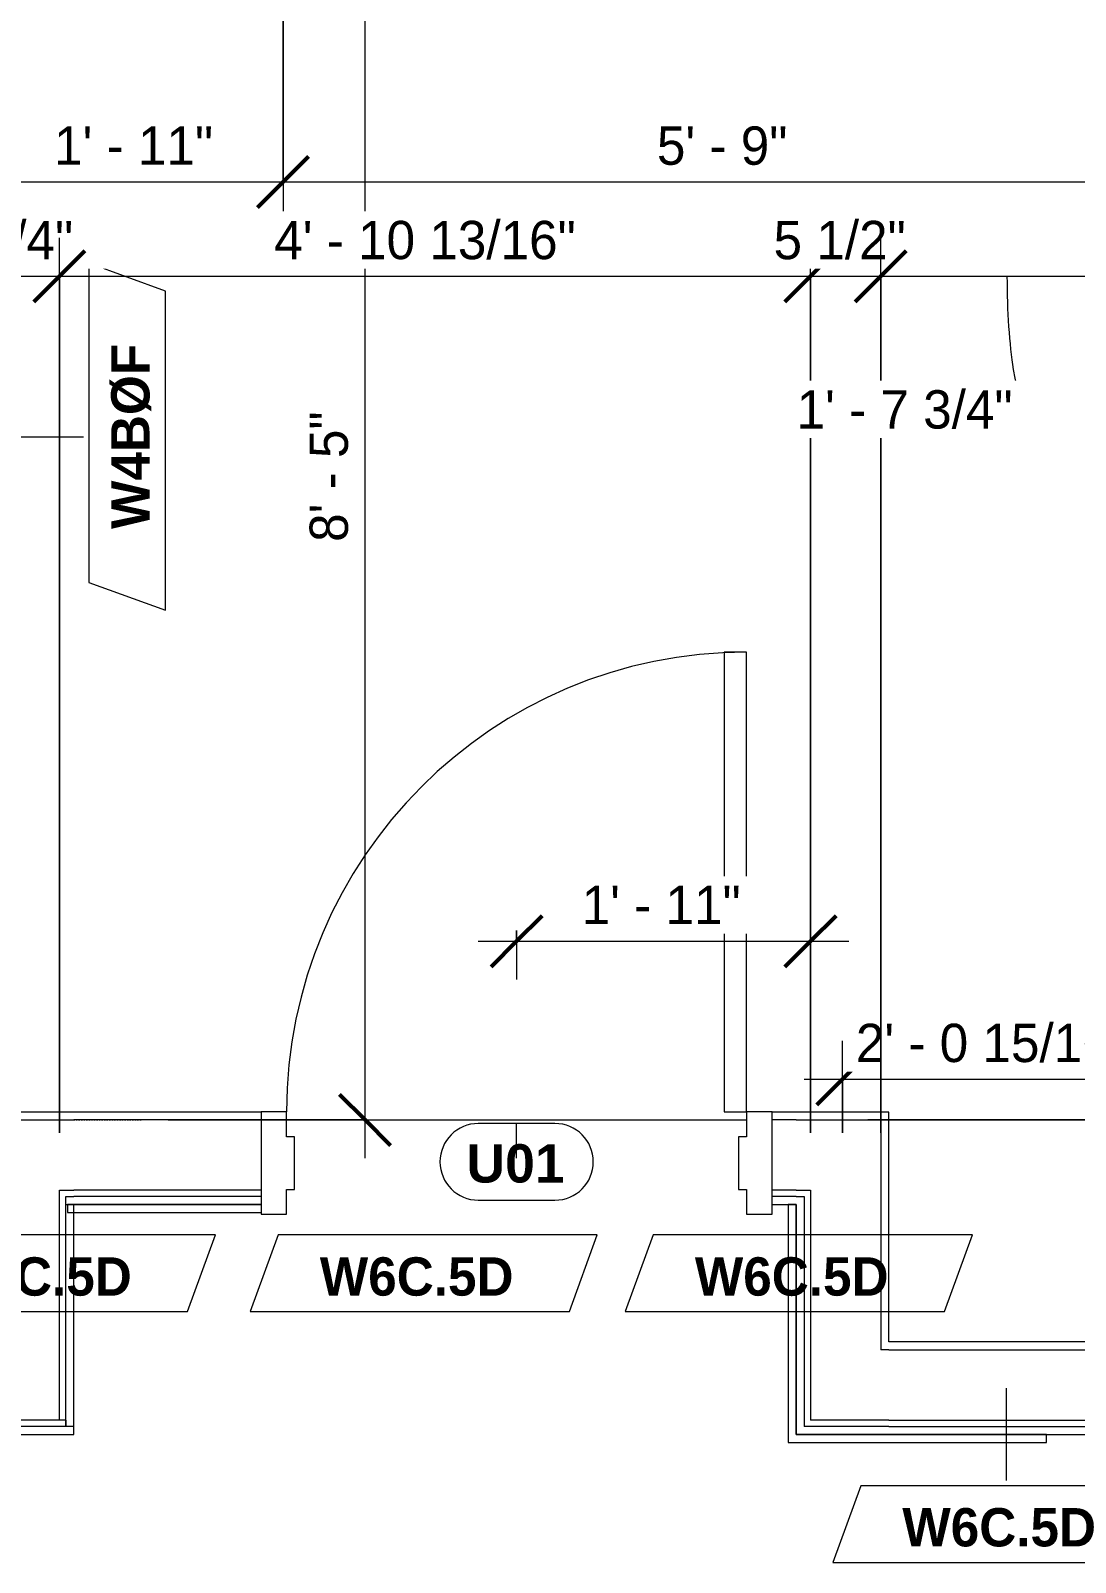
# Model space of a CAD drawing. Header units: inches. Extents: x -4058 to -1781, y 9814 to 12264.
# Drawn here: x -2798.3 to -2716.5, y 11708.1 to 11828 of the extents above; entities that cross this region are included whole.
import ezdxf

# ---------------------------------------------------------------- set-up
doc = ezdxf.new("R2010")
doc.units = ezdxf.units.IN
doc.header["$MEASUREMENT"] = 0
doc.linetypes.add('Dash 3_32_', pattern=[0.1875, 0.09375, -0.09375])
for name, color, linetype, lineweight in [('0-1', 7, 'Continuous', 5), ('0-2', 7, 'Continuous', 9), ('A-ANNO-DIMS', 211, 'Continuous', 9), ('A-ANNO-DIMS-32', 211, 'Continuous', 9), ('A-DETL-1', 90, 'Dash 3_32_', 9), ('A-DOOR-1', 7, 'Continuous', 9), ('A-DOOR-FRAM-1', 7, 'Continuous', 9), ('A-DOOR-IDEN', 31, 'Continuous', 9), ('A-FLOR-2', 192, 'Continuous', 9), ('A-WALL-1', 7, 'Continuous', 9), ('A-WALL-IDEN', 211, 'Continuous', 9), ('I-WALL-3', 7, 'Continuous', 9)]:
    doc.layers.add(name, color=color, linetype=linetype, lineweight=lineweight)
doc.styles.add('Arial_B', font='arialbd.ttf', dxfattribs={"height": 3})
doc.styles.add('Century Gothic', font='ufonts.com_century-gothic.ttf', dxfattribs={"height": 3})
doc.styles.add('Century Gothic_B_1', font='GOTHICB.TTF', dxfattribs={"height": 3})
doc.dimstyles.new('THE_DIMENSION_STRING', dxfattribs={"dimscale": 12, "dimtxt": 3.132505, "dimasz": 0.333333, "dimexe": 0.25, "dimexo": 0.166667, "dimgap": 0.041667, "dimtad": 1, "dimdec": 4, "dimrnd": 0.0625, "dimzin": 3, "dimdsep": 46, "dimlunit": 4, "dimtxsty": 'Century Gothic', "dimblk1": 'OBLIQUE', "dimblk2": 'OBLIQUE', "dimsah": 1, "dimcen": 0.09, "dimdle": 0.25, "dimazin": 0, "dimtfac": 1, "dimtdec": 4, "dimtix": 1, "dimtmove": 0, "dimatfit": 3, "dimfxl": 1, "dimtvp": 1, "dimtfill": 1, "dimfrac": 2, "dimtolj": 1, "dimtzin": 0, "dimarcsym": 2})
doc.dimstyles.new('THE_DIMENSION_STRING_1', dxfattribs={"dimscale": 12, "dimtxt": 3.132505, "dimasz": 0.333333, "dimexe": 0.25, "dimexo": 0.166667, "dimgap": 0.041667, "dimtad": 1, "dimdec": 4, "dimrnd": 0.0625, "dimzin": 3, "dimdsep": 46, "dimlunit": 4, "dimtxsty": 'Century Gothic', "dimblk1": 'OBLIQUE', "dimblk2": 'OBLIQUE', "dimsah": 1, "dimcen": 0.09, "dimdle": 0.25, "dimazin": 0, "dimtfac": 1, "dimtdec": 4, "dimtix": 1, "dimtmove": 1, "dimatfit": 3, "dimfxl": 1, "dimtvp": 1, "dimtfill": 1, "dimfrac": 2, "dimtolj": 1, "dimtzin": 0, "dimarcsym": 2})
doc.dimstyles.new('THE_DIMENSION_STRING_2', dxfattribs={"dimscale": 12, "dimtxt": 3.132505, "dimasz": 0.333333, "dimexe": 0.25, "dimexo": 0.166667, "dimgap": 0.041667, "dimtad": 1, "dimdec": 4, "dimrnd": 0.0625, "dimzin": 3, "dimdsep": 46, "dimlunit": 4, "dimtxsty": 'Century Gothic', "dimblk1": 'OBLIQUE', "dimblk2": 'OBLIQUE', "dimsah": 1, "dimcen": 0.09, "dimdle": 0.25, "dimazin": 0, "dimtfac": 1, "dimtdec": 4, "dimtix": 1, "dimtmove": 0, "dimatfit": 3, "dimfxl": 1, "dimtvp": 1, "dimtfill": 1, "dimfrac": 2, "dimtolj": 1, "dimtzin": 0, "dimarcsym": 2})
doc.dimstyles.new('THE_DIMENSION_STRING_3', dxfattribs={"dimscale": 12, "dimtxt": 3.132505, "dimasz": 0.333333, "dimexe": 0.25, "dimexo": 0.166667, "dimgap": 0.041667, "dimtad": 1, "dimdec": 4, "dimrnd": 0.0625, "dimzin": 3, "dimdsep": 46, "dimlunit": 4, "dimtxsty": 'Century Gothic', "dimblk1": 'OBLIQUE', "dimblk2": 'OBLIQUE', "dimsah": 1, "dimcen": 0.09, "dimdle": 0.25, "dimazin": 0, "dimtfac": 1, "dimtdec": 4, "dimtix": 1, "dimtmove": 0, "dimatfit": 3, "dimfxl": 1, "dimtvp": 1, "dimtfill": 1, "dimfrac": 2, "dimtolj": 1, "dimtzin": 0, "dimarcsym": 2})

# ---------------------------------------------------------------- blocks, each defined once
blk = doc.blocks.new('HOLLOW METAL - UNIT DOOR-2191978-UNIT PLANS - 1ST FLOOR')
at = {"layer": 'A-DOOR-1'}
for p, q in [((18, 39.875), (16.25, 39.875)), ((16.25, 39.875), (16.25, 3.875)), ((18, 3.875), (18, 39.875)), ((16.25, 3.875), (18, 3.875))]:
    blk.add_line(p, q, dxfattribs=at)
blk.add_arc((18, 3.875), 36, 90, 180, dxfattribs=at)
at = {"layer": 'A-DOOR-FRAM-1'}
for p, q in [((-18, 3.875), (-20, 3.875)), ((-20, 3.875), (-20, -4.125)), ((-18, 1.9375), (-18, 3.875)), ((18, 3.875), (18, 1.9375)), ((20, 3.875), (18, 3.875)), ((20, -4.125), (20, 3.875)), ((-17.375, 1.9375), (-18, 1.9375)), ((-17.375, -2.1875), (-17.375, 1.9375)), ((18, 1.9375), (17.375, 1.9375)), ((17.375, 1.9375), (17.375, -2.1875)), ((-18, -4.125), (-18, -2.1875)), ((-18, -2.1875), (-17.375, -2.1875)), ((17.375, -2.1875), (18, -2.1875)), ((18, -2.1875), (18, -4.125)), ((-20, -4.125), (-18, -4.125)), ((18, -4.125), (20, -4.125))]:
    blk.add_line(p, q, dxfattribs=at)
blk = doc.blocks.new('CTR - 1st Phase - Common Walls_rvt-1-UNIT PLANS - 1ST FLOOR')
at = {"layer": 'A-WALL-1'}
for p, q in [((-2803.27, 11742.74), (-2796.02, 11742.74)), ((-2796.02, 11742.74), (-2794.9, 11742.74)), ((-2780.24, 11742.74), (-2794.9, 11742.74)), ((-2738.36, 11742.74), (-2740.24, 11742.74)), ((-2738.36, 11742.74), (-2737.24, 11742.74)), ((-2737.24, 11742.74), (-2731.74, 11742.74)), ((-2731.74, 11742.74), (-2731.74, 11724.74)), ((-2796.02, 11737.24), (-2795.52, 11737.24)), ((-2796.02, 11719.24), (-2796.02, 11737.24)), ((-2795.52, 11737.24), (-2794.9, 11737.24)), ((-2780.24, 11737.24), (-2794.9, 11737.24)), ((-2738.36, 11737.24), (-2740.24, 11737.24)), ((-2738.36, 11737.24), (-2737.74, 11737.24)), ((-2737.74, 11737.24), (-2737.24, 11737.24)), ((-2737.24, 11737.24), (-2737.24, 11719.24)), ((-2795.52, 11736.11), (-2795.52, 11736.74)), ((-2795.52, 11736.74), (-2794.9, 11736.74)), ((-2795.52, 11736.11), (-2795.52, 11736.74)), ((-2795.52, 11736.11), (-2794.9, 11736.11)), ((-2795.52, 11719.24), (-2795.52, 11736.11)), ((-2780.24, 11736.74), (-2794.9, 11736.74)), ((-2738.36, 11736.74), (-2740.24, 11736.74)), ((-2738.36, 11736.74), (-2737.74, 11736.74)), ((-2737.74, 11736.74), (-2737.74, 11718.74)), ((-2731.11, 11724.74), (-2731.74, 11724.74)), ((-2731.11, 11724.74), (-2713.75, 11724.74)), ((-2796.02, 11719.24), (-2803.27, 11719.24)), ((-2795.52, 11719.24), (-2796.02, 11719.24)), ((-2795.52, 11719.24), (-2795.52, 11718.74)), ((-2795.52, 11718.74), (-2795.52, 11719.24)), ((-2731.74, 11719.24), (-2737.24, 11719.24)), ((-2731.11, 11719.24), (-2731.74, 11719.24)), ((-2731.11, 11719.24), (-2713.75, 11719.24)), ((-2795.52, 11718.74), (-2803.9, 11718.74)), ((-2794.9, 11718.74), (-2795.52, 11718.74)), ((-2737.24, 11718.74), (-2737.74, 11718.74)), ((-2731.11, 11718.74), (-2737.24, 11718.74)), ((-2731.11, 11718.74), (-2713.75, 11718.74))]:
    blk.add_line(p, q, dxfattribs=at)
at = {"layer": 'I-WALL-3'}
for p, q in [((-2794.9, 11743.36), (-2803.27, 11743.36)), ((-2780.24, 11743.36), (-2794.9, 11743.36)), ((-2738.36, 11743.36), (-2740.24, 11743.36)), ((-2731.74, 11743.36), (-2738.36, 11743.36)), ((-2731.11, 11743.36), (-2731.74, 11743.36)), ((-2731.11, 11725.36), (-2731.11, 11743.36)), ((-2780.24, 11736.11), (-2795.4, 11736.11)), ((-2795.4, 11736.11), (-2795.4, 11735.49)), ((-2794.9, 11736.11), (-2780.24, 11736.11)), ((-2794.9, 11718.74), (-2794.9, 11736.11)), ((-2740.24, 11736.11), (-2738.36, 11736.11)), ((-2738.36, 11736.11), (-2738.99, 11736.11)), ((-2738.99, 11736.11), (-2738.99, 11717.49)), ((-2738.36, 11736.11), (-2738.36, 11718.11)), ((-2738.36, 11718.11), (-2738.36, 11736.11)), ((-2795.4, 11735.49), (-2780.24, 11735.49)), ((-2713.75, 11725.36), (-2731.11, 11725.36)), ((-2803.9, 11718.11), (-2794.9, 11718.11)), ((-2794.9, 11718.11), (-2794.9, 11718.74)), ((-2738.36, 11718.11), (-2737.74, 11718.11)), ((-2718.77, 11718.11), (-2738.36, 11718.11)), ((-2737.74, 11718.11), (-2731.11, 11718.11)), ((-2731.11, 11718.11), (-2713.75, 11718.11)), ((-2718.77, 11717.49), (-2718.77, 11718.11)), ((-2738.99, 11717.49), (-2738.36, 11717.49)), ((-2738.36, 11717.49), (-2718.77, 11717.49))]:
    blk.add_line(p, q, dxfattribs=at)
at = {"layer": '0-2'}
blk.add_blockref('HOLLOW METAL - UNIT DOOR-2191978-UNIT PLANS - 1ST FLOOR', (-2760.24, 11739.49), dxfattribs=at)
blk = doc.blocks.new('DIMBLOCK170-UNIT PLANS - 1ST FLOOR')
at = {"layer": 'A-ANNO-DIMS-32'}
for p, q in [((-2778.52, 11841.74), (-2778.52, 11813.17)), ((-2778.52, 11816.17), (-2778.52, 11841.74)), ((-2801.52, 11817), (-2801.52, 11813.17)), ((-2801.52, 11816.17), (-2801.52, 11817)), ((-2801.52, 11816.17), (-2775.52, 11816.17))]:
    blk.add_line(p, q, dxfattribs=at)
at = {"layer": 'A-ANNO-DIMS-32', "lineweight": 50}
for p, q in [((-2801.52, 11816.17), (-2799.52, 11818.17)), ((-2778.52, 11816.17), (-2776.52, 11818.17)), ((-2801.52, 11816.17), (-2803.52, 11814.17)), ((-2778.52, 11816.17), (-2780.52, 11814.17))]:
    blk.add_line(p, q, dxfattribs=at)
at = {"layer": 'A-ANNO-DIMS-32', "color": 0, "insert": (-2796.44, 11820.51), "char_height": 3, "width": 15.394, "attachment_point": 1, "line_spacing_factor": 0.984502, "style": 'Century Gothic', "bg_fill": 3, "box_fill_scale": 1.25, "bg_fill_color": 256, "bg_fill_true_color": 13158600, "bg_fill_transparency": 0}
blk.add_mtext('1\' - 11"', dxfattribs=at)
blk = doc.blocks.new('_Oblique')
at = {"color": 0, "linetype": 'ByBlock', "lineweight": -2}
blk.add_line((-0.5, -0.5), (0.5, 0.5), dxfattribs=at)
blk = doc.blocks.new('Wall Tag - Arch Wall-3956453-UNIT PLANS - 1ST FLOOR')
at = {"layer": 'A-WALL-IDEN'}
for p, q in [((-0.3561, 0.0937), (-0.4244, -0.0937)), ((0.4244, 0.0937), (-0.3561, 0.0937)), ((0.3561, -0.0937), (0.4244, 0.0937)), ((-0.4244, -0.0937), (0.3561, -0.0937))]:
    blk.add_line(p, q, dxfattribs=at)
blk = doc.blocks.new('DIMBLOCK415-UNIT PLANS - 1ST FLOOR')
at = {"layer": 'A-ANNO-DIMS-32'}
for p, q in [((-2778.52, 11841.74), (-2778.52, 11813.17)), ((-2778.52, 11816.17), (-2778.52, 11841.74)), ((-2709.5, 11824.11), (-2709.5, 11813.17)), ((-2709.5, 11816.17), (-2709.5, 11824.11)), ((-2781.52, 11816.17), (-2706.5, 11816.17))]:
    blk.add_line(p, q, dxfattribs=at)
at = {"layer": 'A-ANNO-DIMS-32', "lineweight": 50}
for p, q in [((-2778.52, 11816.17), (-2776.52, 11818.17)), ((-2709.5, 11816.17), (-2707.5, 11818.17)), ((-2778.52, 11816.17), (-2780.52, 11814.17)), ((-2709.5, 11816.17), (-2711.5, 11814.17))]:
    blk.add_line(p, q, dxfattribs=at)
at = {"layer": 'A-ANNO-DIMS-32', "color": 0, "insert": (-2749.26, 11820.51), "char_height": 3, "width": 12.5897, "attachment_point": 1, "line_spacing_factor": 0.984502, "style": 'Century Gothic', "bg_fill": 3, "box_fill_scale": 1.25, "bg_fill_color": 256, "bg_fill_true_color": 13158600, "bg_fill_transparency": 0}
blk.add_mtext('5\' - 9"', dxfattribs=at)
blk = doc.blocks.new('DIMBLOCK694-UNIT PLANS - 1ST FLOOR')
at = {"layer": 'A-ANNO-DIMS-32'}
for p, q in [((-2772.1, 11739.74), (-2772.1, 11846.74)), ((-2776.52, 11843.74), (-2769.1, 11843.74)), ((-2772.1, 11843.74), (-2776.52, 11843.74)), ((-2787.52, 11742.74), (-2769.1, 11742.74)), ((-2772.1, 11742.74), (-2787.52, 11742.74))]:
    blk.add_line(p, q, dxfattribs=at)
at = {"layer": 'A-ANNO-DIMS-32', "lineweight": 50}
for p, q in [((-2772.1, 11843.74), (-2774.1, 11845.74)), ((-2772.1, 11843.74), (-2770.1, 11841.74)), ((-2772.1, 11742.74), (-2774.1, 11744.74)), ((-2772.1, 11742.74), (-2770.1, 11740.74))]:
    blk.add_line(p, q, dxfattribs=at)
at = {"layer": 'A-ANNO-DIMS-32', "color": 0, "insert": (-2776.44, 11787.99), "char_height": 3, "width": 12.5897, "attachment_point": 1, "rotation": 90, "line_spacing_factor": 0.984502, "style": 'Century Gothic', "bg_fill": 3, "box_fill_scale": 1.25, "bg_fill_color": 256, "bg_fill_true_color": 13158600, "bg_fill_transparency": 0}
blk.add_mtext('8\' - 5"', dxfattribs=at)
blk = doc.blocks.new('DIMBLOCK750-UNIT PLANS - 1ST FLOOR')
at = {"layer": 'A-ANNO-DIMS-32'}
for p, q in [((-2734.74, 11741.74), (-2734.74, 11748.93)), ((-2709.81, 11746.76), (-2709.81, 11742.93)), ((-2709.81, 11745.93), (-2709.81, 11746.76)), ((-2737.74, 11745.93), (-2706.81, 11745.93)), ((-2734.74, 11745.93), (-2734.74, 11741.74))]:
    blk.add_line(p, q, dxfattribs=at)
at = {"layer": 'A-ANNO-DIMS-32', "lineweight": 50}
for p, q in [((-2734.74, 11745.93), (-2732.74, 11747.93)), ((-2709.81, 11745.93), (-2707.81, 11747.93)), ((-2734.74, 11745.93), (-2736.74, 11743.93)), ((-2709.81, 11745.93), (-2711.81, 11743.93))]:
    blk.add_line(p, q, dxfattribs=at)
at = {"layer": 'A-ANNO-DIMS-32', "color": 0, "insert": (-2733.69, 11750.27), "char_height": 3, "width": 27.387, "attachment_point": 1, "line_spacing_factor": 0.984502, "style": 'Century Gothic', "bg_fill": 3, "box_fill_scale": 1.25, "bg_fill_color": 256, "bg_fill_true_color": 13158600, "bg_fill_transparency": 0}
blk.add_mtext('2\' - 0 15/16"', dxfattribs=at)
blk = doc.blocks.new('DIMBLOCK815-UNIT PLANS - 1ST FLOOR')
at = {"layer": 'A-ANNO-DIMS-32'}
for p, q in [((-2803.27, 11741.74), (-2803.27, 11811.78)), ((-2796.02, 11741.74), (-2796.02, 11811.78)), ((-2803.27, 11808.78), (-2796.02, 11808.78)), ((-2803.27, 11808.78), (-2803.27, 11741.74)), ((-2796.02, 11808.78), (-2796.02, 11741.74))]:
    blk.add_line(p, q, dxfattribs=at)
at = {"layer": 'A-ANNO-DIMS-32', "lineweight": 50}
for p, q in [((-2803.27, 11808.78), (-2801.27, 11810.78)), ((-2796.02, 11808.78), (-2794.02, 11810.78)), ((-2803.27, 11808.78), (-2805.27, 11806.78)), ((-2796.02, 11808.78), (-2798.02, 11806.78))]:
    blk.add_line(p, q, dxfattribs=at)
at = {"layer": 'A-ANNO-DIMS-32', "color": 0, "insert": (-2805.29, 11813.12), "char_height": 3, "width": 13.5444, "attachment_point": 1, "line_spacing_factor": 0.984502, "style": 'Century Gothic', "bg_fill": 3, "box_fill_scale": 1.25, "bg_fill_color": 256, "bg_fill_true_color": 13158600, "bg_fill_transparency": 0}
blk.add_mtext('7 1/4"', dxfattribs=at)
blk = doc.blocks.new('DIMBLOCK816-UNIT PLANS - 1ST FLOOR')
at = {"layer": 'A-ANNO-DIMS-32'}
for p, q in [((-2796.02, 11741.74), (-2796.02, 11811.78)), ((-2737.24, 11741.74), (-2737.24, 11811.78)), ((-2796.02, 11808.78), (-2737.24, 11808.78)), ((-2796.02, 11808.78), (-2796.02, 11741.74)), ((-2737.24, 11808.78), (-2737.24, 11741.74))]:
    blk.add_line(p, q, dxfattribs=at)
at = {"layer": 'A-ANNO-DIMS-32', "lineweight": 50}
for p, q in [((-2796.02, 11808.78), (-2794.02, 11810.78)), ((-2737.24, 11808.78), (-2735.24, 11810.78)), ((-2796.02, 11808.78), (-2798.02, 11806.78)), ((-2737.24, 11808.78), (-2739.24, 11806.78))]:
    blk.add_line(p, q, dxfattribs=at)
at = {"layer": 'A-ANNO-DIMS-32', "color": 0, "insert": (-2779.21, 11813.12), "char_height": 3, "width": 30.1914, "attachment_point": 1, "line_spacing_factor": 0.984502, "style": 'Century Gothic', "bg_fill": 3, "box_fill_scale": 1.25, "bg_fill_color": 256, "bg_fill_true_color": 13158600, "bg_fill_transparency": 0}
blk.add_mtext('4\' - 10 13/16"', dxfattribs=at)
blk = doc.blocks.new('DIMBLOCK817-UNIT PLANS - 1ST FLOOR')
at = {"layer": 'A-ANNO-DIMS-32'}
for p, q in [((-2737.24, 11741.74), (-2737.24, 11811.78)), ((-2731.74, 11741.74), (-2731.74, 11811.78)), ((-2737.24, 11808.78), (-2731.74, 11808.78)), ((-2737.24, 11808.78), (-2737.24, 11741.74)), ((-2731.74, 11808.78), (-2731.74, 11741.74))]:
    blk.add_line(p, q, dxfattribs=at)
at = {"layer": 'A-ANNO-DIMS-32', "lineweight": 50}
for p, q in [((-2737.24, 11808.78), (-2735.24, 11810.78)), ((-2731.74, 11808.78), (-2729.74, 11810.78)), ((-2737.24, 11808.78), (-2739.24, 11806.78)), ((-2731.74, 11808.78), (-2733.74, 11806.78))]:
    blk.add_line(p, q, dxfattribs=at)
at = {"layer": 'A-ANNO-DIMS-32', "color": 0, "insert": (-2740.13, 11813.12), "char_height": 3, "width": 13.5444, "attachment_point": 1, "line_spacing_factor": 0.984502, "style": 'Century Gothic', "bg_fill": 3, "box_fill_scale": 1.25, "bg_fill_color": 256, "bg_fill_true_color": 13158600, "bg_fill_transparency": 0}
blk.add_mtext('5 1/2"', dxfattribs=at)
blk = doc.blocks.new('DIMBLOCK818-UNIT PLANS - 1ST FLOOR')
at = {"layer": 'A-ANNO-DIMS-32'}
for p, q in [((-2731.74, 11741.74), (-2731.74, 11811.78)), ((-2712, 11809.61), (-2712, 11805.78)), ((-2712, 11808.78), (-2712, 11809.61)), ((-2731.74, 11808.78), (-2712, 11808.78)), ((-2731.74, 11808.78), (-2731.74, 11741.74))]:
    blk.add_line(p, q, dxfattribs=at)
at = {"layer": 'A-ANNO-DIMS-32', "lineweight": 50}
for p, q in [((-2731.74, 11808.78), (-2729.74, 11810.78)), ((-2712, 11808.78), (-2710, 11810.78)), ((-2731.74, 11808.78), (-2733.74, 11806.78)), ((-2712, 11808.78), (-2714, 11806.78))]:
    blk.add_line(p, q, dxfattribs=at)
at = {"layer": 'A-ANNO-DIMS-32'}
blk.add_ellipse((-2720.18, 11808.78), major_axis=(0, 10.3), ratio=0.16342, start_param=1.570796, end_param=3.141593, dxfattribs=at)
at = {"layer": 'A-ANNO-DIMS-32', "color": 0, "insert": (-2738.33, 11799.86), "char_height": 3, "width": 21.7784, "attachment_point": 1, "line_spacing_factor": 0.984502, "style": 'Century Gothic', "bg_fill": 3, "box_fill_scale": 1.25, "bg_fill_color": 256, "bg_fill_true_color": 13158600, "bg_fill_transparency": 0}
blk.add_mtext('1\' - 7 3/4"', dxfattribs=at)
blk = doc.blocks.new('DIMBLOCK825-UNIT PLANS - 1ST FLOOR')
at = {"layer": 'A-ANNO-DIMS-32', "lineweight": 50}
for p, q in [((-2760.24, 11756.73), (-2758.24, 11758.73)), ((-2737.24, 11756.73), (-2735.24, 11758.73)), ((-2760.24, 11756.73), (-2762.24, 11754.73)), ((-2737.24, 11756.73), (-2739.24, 11754.73))]:
    blk.add_line(p, q, dxfattribs=at)
at = {"layer": 'A-ANNO-DIMS-32'}
for p, q in [((-2737.24, 11741.74), (-2737.24, 11759.73)), ((-2760.24, 11757.56), (-2760.24, 11753.73)), ((-2760.24, 11756.73), (-2760.24, 11757.56)), ((-2763.24, 11756.73), (-2734.24, 11756.73)), ((-2737.24, 11756.73), (-2737.24, 11741.74))]:
    blk.add_line(p, q, dxfattribs=at)
at = {"layer": 'A-ANNO-DIMS-32', "color": 0, "insert": (-2755.15, 11761.07), "char_height": 3, "width": 15.394, "attachment_point": 1, "line_spacing_factor": 0.984502, "style": 'Century Gothic', "bg_fill": 3, "box_fill_scale": 1.25, "bg_fill_color": 256, "bg_fill_true_color": 13158600, "bg_fill_transparency": 0}
blk.add_mtext('1\' - 11"', dxfattribs=at)
blk = doc.blocks.new('DIMBLOCK842-UNIT PLANS - 1ST FLOOR')
at = {"layer": 'A-ANNO-DIMS-32'}
for p, q in [((-2693.31, 11721.74), (-2693.31, 11745.74)), ((-2732.74, 11742.74), (-2690.31, 11742.74)), ((-2693.31, 11742.74), (-2732.74, 11742.74)), ((-2707.81, 11724.74), (-2690.31, 11724.74)), ((-2693.31, 11724.74), (-2707.81, 11724.74))]:
    blk.add_line(p, q, dxfattribs=at)
at = {"layer": 'A-ANNO-DIMS-32', "lineweight": 50}
for p, q in [((-2693.31, 11742.74), (-2695.31, 11744.74)), ((-2693.31, 11742.74), (-2691.31, 11740.74)), ((-2693.31, 11724.74), (-2695.31, 11726.74)), ((-2693.31, 11724.74), (-2691.31, 11722.74))]:
    blk.add_line(p, q, dxfattribs=at)
at = {"layer": 'A-ANNO-DIMS-32', "color": 0, "insert": (-2697.66, 11728.49), "char_height": 3, "width": 12.5897, "attachment_point": 1, "rotation": 90, "line_spacing_factor": 0.984502, "style": 'Century Gothic', "bg_fill": 3, "box_fill_scale": 1.25, "bg_fill_color": 256, "bg_fill_true_color": 13158600, "bg_fill_transparency": 0}
blk.add_mtext('1\' - 6"', dxfattribs=at)
blk = doc.blocks.new('Door Tag - Type Mark-2601225-UNIT PLANS - 1ST FLOOR')
at = {"layer": 'A-DOOR-IDEN'}
for p, q in [((0.09375, 0.09375), (-0.09375, 0.09375)), ((-0.09375, -0.09375), (0.09375, -0.09375))]:
    blk.add_line(p, q, dxfattribs=at)
for centre, start, end in [((-0.09375, 0), 90, 270), ((0.09375, 0), 270, 90)]:
    blk.add_arc(centre, 0.09375, start, end, dxfattribs=at)

msp = doc.modelspace()

# ---------------------------------------------------------------- linework, layer by layer
at = {"layer": 'A-DETL-1'}
msp.add_line((-2795.52374, 11742.7394), (-2789.52374, 11742.7394), dxfattribs=at)
at = {"layer": 'A-FLOR-2'}
msp.add_line((-2778.23624, 11742.7394), (-2742.23624, 11742.7394), dxfattribs=at)
at = {"layer": 'A-WALL-IDEN'}
for p, q in [((-2801.52374, 11796.217), (-2794.14182, 11796.217)), ((-2721.91703, 11721.7394), (-2721.91703, 11714.52746))]:
    msp.add_line(p, q, dxfattribs=at)

# ---------------------------------------------------------------- block references
at = {"layer": '0-1'}
msp.add_blockref('CTR - 1st Phase - Common Walls_rvt-1-UNIT PLANS - 1ST FLOOR', (0, 0), dxfattribs=at)
at = {"layer": 'A-WALL-IDEN', "xscale": 31.99999999999999, "yscale": 31.99999999999999, "zscale": 31.99999999999999, "rotation": 89.99999999999955}
msp.add_blockref('Wall Tag - Arch Wall-3956453-UNIT PLANS - 1ST FLOOR', (-2790.7238, 11796.217), dxfattribs=at)
at = {"layer": 'A-WALL-IDEN', "xscale": 31.99999999999999, "yscale": 31.99999999999999, "zscale": 31.99999999999999}
for p in [(-2797.38044, 11730.7394), (-2767.50499, 11730.7394), (-2738.15425, 11730.7394), (-2721.91703, 11711.10945)]:
    msp.add_blockref('Wall Tag - Arch Wall-3956453-UNIT PLANS - 1ST FLOOR', p, dxfattribs=at)

# ---------------------------------------------------------------- texts
at = {"layer": 'A-WALL-IDEN', "insert": (-2791.97134, 11789.00108), "char_height": 3, "width": 17.372, "attachment_point": 1, "rotation": 90, "style": 'Century Gothic_B_1'}
msp.add_mtext('W4BØF', dxfattribs=at)
at = {"layer": 'A-WALL-IDEN', "char_height": 3, "width": 19.594, "attachment_point": 1, "style": 'Century Gothic_B_1'}
for s, insert in [('W8C.5D', (-2805.51605, 11731.98693)), ('W6C.5D', (-2775.64059, 11731.98693)), ('W6C.5D', (-2746.28986, 11731.98693)), ('W6C.5D', (-2730.05264, 11712.35698))]:
    msp.add_mtext(s, dxfattribs=dict(at, insert=insert))

# ---------------------------------------------------------------- next in the draw order: dimensions: what is measured, and where the dimension line sits
at = {"layer": 'A-ANNO-DIMS'}
dim = msp.add_linear_dim(base=(-2778.52374, 11816.16916), p1=(-2801.52374, 11818.99759), p2=(-2778.52374, 11843.7394), angle=0, dimstyle='THE_DIMENSION_STRING', override={"dimpost": '<>', "dimfxl": 33.781018}, dxfattribs=at)
dim.commit()
dim.dimension.update_dxf_attribs({"geometry": 'DIMBLOCK170-UNIT PLANS - 1ST FLOOR', "text_midpoint": (-2790.02374, 11818.16916)})
dim = msp.add_linear_dim(base=(-2709.81124, 11745.92866), p1=(-2734.73624, 11739.7394), p2=(-2709.81124, 11748.75709), dimstyle='THE_DIMENSION_STRING_3', override={"dimpost": '<>', "dimfxl": 26.50612}, dxfattribs=at)
dim.commit()
dim.dimension.update_dxf_attribs({"geometry": 'DIMBLOCK750-UNIT PLANS - 1ST FLOOR', "text_midpoint": (-2722.27374, 11748.17033)})

# ---------------------------------------------------------------- next in the draw order: dimensions: what is measured, and where the dimension line sits
for base, p1, p2, dimstyle, override, picture, middle in [((-2709.49874, 11816.16916), (-2778.52374, 11843.7394), (-2709.49874, 11826.1144), 'THE_DIMENSION_STRING_2', {"dimpost": '<>', "dimfxl": 71.239675}, 'DIMBLOCK415-UNIT PLANS - 1ST FLOOR', (-2744.01124, 11818.24462)), ((-2796.02374, 11808.77743), (-2803.27374, 11739.7394), (-2796.02374, 11739.7394), 'THE_DIMENSION_STRING_3', {"dimpost": '<>', "dimfxl": 7.25}, 'DIMBLOCK815-UNIT PLANS - 1ST FLOOR', (-2799.64874, 11811.0191))]:
    dim = msp.add_linear_dim(base=base, p1=p1, p2=p2, dimstyle=dimstyle, override=override, dxfattribs=at)
    dim.commit()
    dim.dimension.update_dxf_attribs({"geometry": picture, "text_midpoint": middle})

# ---------------------------------------------------------------- next in the draw order: dimensions: what is measured, and where the dimension line sits
dim = msp.add_linear_dim(base=(-2772.09825, 11843.7394), p1=(-2789.52374, 11742.7394), p2=(-2778.52374, 11843.7394), angle=90, dimstyle='THE_DIMENSION_STRING_3', override={"dimpost": '<>', "dimfxl": 101.597244}, dxfattribs=at)
dim.commit()
dim.dimension.update_dxf_attribs({"geometry": 'DIMBLOCK694-UNIT PLANS - 1ST FLOOR', "text_midpoint": (-2774.17371, 11793.2394)})

# ---------------------------------------------------------------- next in the draw order: dimensions: what is measured, and where the dimension line sits
dim = msp.add_linear_dim(base=(-2737.23624, 11808.77743), p1=(-2796.02374, 11739.7394), p2=(-2737.23624, 11739.7394), dimstyle='THE_DIMENSION_STRING_3', override={"dimpost": '<>', "dimfxl": 58.7875}, dxfattribs=at)
dim.commit()
dim.dimension.update_dxf_attribs({"geometry": 'DIMBLOCK816-UNIT PLANS - 1ST FLOOR', "text_midpoint": (-2766.62999, 11811.0191)})

# ---------------------------------------------------------------- next in the draw order: dimensions: what is measured, and where the dimension line sits
dim = msp.add_linear_dim(base=(-2731.73624, 11808.77743), p1=(-2737.23624, 11739.7394), p2=(-2731.73624, 11739.7394), dimstyle='THE_DIMENSION_STRING_3', override={"dimpost": '<>', "dimfxl": 5.5}, dxfattribs=at)
dim.commit()
dim.dimension.update_dxf_attribs({"geometry": 'DIMBLOCK817-UNIT PLANS - 1ST FLOOR', "text_midpoint": (-2734.48624, 11811.0191)})

# ---------------------------------------------------------------- next in the draw order: dimensions: what is measured, and where the dimension line sits
dim = msp.add_linear_dim(base=(-2711.99874, 11808.77743), p1=(-2731.73624, 11739.7394), p2=(-2711.99874, 11811.60586), dimstyle='THE_DIMENSION_STRING_1', override={"dimpost": '<>', "dimfxl": 74.527558}, dxfattribs=at)
dim.commit()
dim.dimension.update_dxf_attribs({"geometry": 'DIMBLOCK818-UNIT PLANS - 1ST FLOOR', "text_midpoint": (-2727.4442, 11797.86444), "dimtype": 160})

# ---------------------------------------------------------------- next in the draw order: dimensions: what is measured, and where the dimension line sits
dim = msp.add_linear_dim(base=(-2737.23624, 11756.7271), p1=(-2760.23624, 11759.55553), p2=(-2737.23624, 11739.7394), dimstyle='THE_DIMENSION_STRING_3', override={"dimpost": '<>', "dimfxl": 30.35917}, dxfattribs=at)
dim.commit()
dim.dimension.update_dxf_attribs({"geometry": 'DIMBLOCK825-UNIT PLANS - 1ST FLOOR', "text_midpoint": (-2748.73624, 11758.7271)})

# ---------------------------------------------------------------- next in the draw order: linework, layer by layer
at = {"layer": 'A-DOOR-IDEN'}
msp.add_line((-2760.23624, 11739.7394), (-2760.23624, 11742.4615), dxfattribs=at)

# ---------------------------------------------------------------- next in the draw order: block references
at = {"layer": 'A-DOOR-IDEN', "xscale": 31.99999999999999, "yscale": 31.99999999999999, "zscale": 31.99999999999999}
msp.add_blockref('Door Tag - Type Mark-2601225-UNIT PLANS - 1ST FLOOR', (-2760.23624, 11739.4615), dxfattribs=at)

# ---------------------------------------------------------------- next in the draw order: texts
at = {"layer": 'A-DOOR-IDEN', "insert": (-2764.16812, 11740.84135), "char_height": 3, "width": 9.393, "attachment_point": 1, "style": 'Arial_B'}
msp.add_mtext('U01', dxfattribs=at)

# ---------------------------------------------------------------- next in the draw order: dimensions: what is measured, and where the dimension line sits
at = {"layer": 'A-ANNO-DIMS'}
dim = msp.add_linear_dim(base=(-2693.31333, 11742.7394), p1=(-2709.81124, 11724.7394), p2=(-2734.73624, 11742.7394), angle=90, dimstyle='THE_DIMENSION_STRING_3', override={"dimpost": '<>', "dimfxl": 30.74501}, dxfattribs=at)
dim.commit()
dim.dimension.update_dxf_attribs({"geometry": 'DIMBLOCK842-UNIT PLANS - 1ST FLOOR', "text_midpoint": (-2695.38879, 11733.7394)})

doc.saveas('drawing.dxf')
